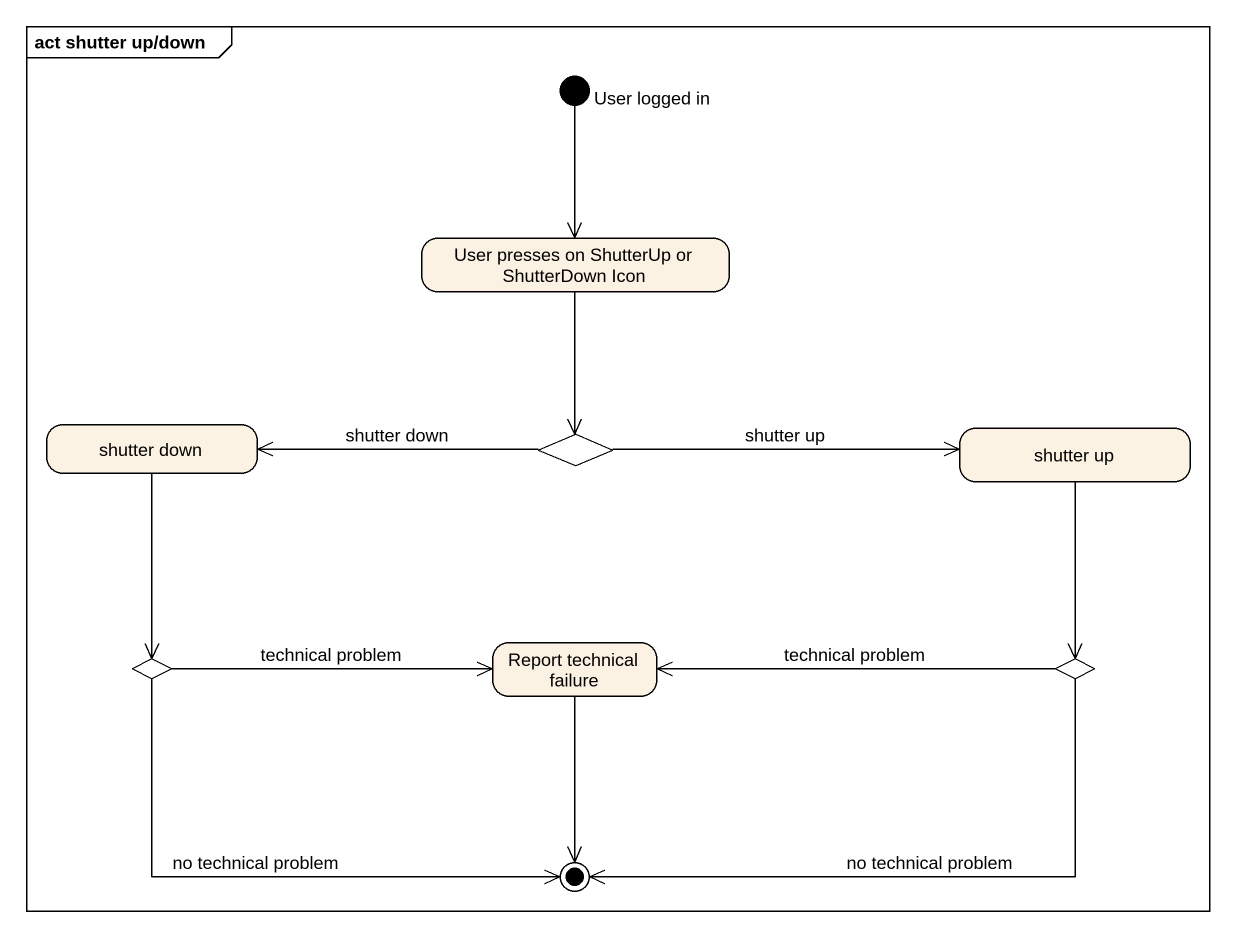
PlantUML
@startuml
mainframe act shutter up/down
hide empty description
state "User logged in" as User_logged_in <<start>>
state "User presses on ShutterUp or ShutterDown Icon" as User_presses_on_ShutterUp
state "shutter down" as shutter_down
state choice1 <<choice>>
state "shutter up" as shutter_up
state choice2 <<choice>>
state "Report technical failure" as Report_technical_failure
state choice3 <<choice>>
User_logged_in --> User_presses_on_ShutterUp
User_presses_on_ShutterUp --> choice1
shutter_down --> choice2
choice1 -left-> shutter_down : shutter down
choice1 -right-> shutter_up : shutter up
shutter_up --> choice3
choice2 -right-> Report_technical_failure : technical problem
choice3 -left-> Report_technical_failure : technical problem
choice2 -right-> [*] : no technical problem
Report_technical_failure --> [*]
choice3 -left-> [*] : no technical problem
@enduml
